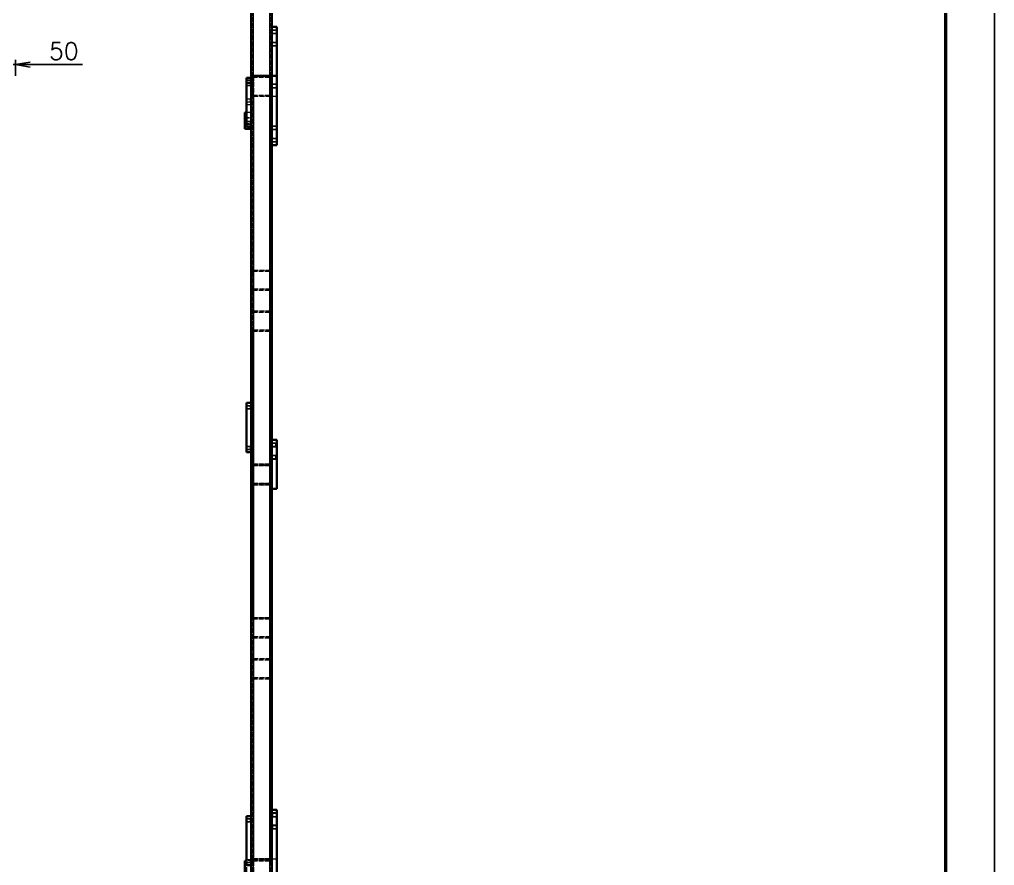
# Model space of a CAD drawing. Header units: millimetres. Extents: x -73083 to 81340, y -6859 to 6812.
# Drawn here: x -27057 to -24673, y -4940 to -2871 of the extents above; entities that cross this region are included whole.
import ezdxf

# ---------------------------------------------------------------- set-up
doc = ezdxf.new("R2010")
doc.units = ezdxf.units.MM
doc.linetypes.add('AM_ISO02W050', pattern=[7.5, 6, -1.5])
doc.linetypes.add('DASHED', pattern=[15, 12, -3])
doc.layers.add('A3', color=7, linetype='Continuous', plot=False)
doc.layers.add('AM_HID', color=1, linetype='AM_ISO02W050', lineweight=25)
doc.layers.add('AM_VIS', color=7, linetype='Continuous', lineweight=50)
doc.layers.add('word_dim', color=253, linetype='Continuous')
doc.styles.get("Standard").update_dxf_attribs({"font": 'romans.shx', "bigfont": 'bigfont.shx'})
doc.dimstyles.new('STANDARD1-12', dxfattribs={"dimscale": 12, "dimtxt": 3.5, "dimasz": 3, "dimexe": 1, "dimexo": 0, "dimgap": 1, "dimtad": 3, "dimdec": 1, "dimdsep": 46, "dimtxsty": 'Standard', "dimblk1": 'OPEN', "dimblk2": 'OPEN', "dimsah": 1, "dimcen": 0, "dimclrd": 256, "dimclre": 256, "dimclrt": 3, "dimadec": 0, "dimazin": 0, "dimtfac": 1, "dimtdec": 1, "dimtmove": 0, "dimatfit": 3, "dimldrblk": 'OPEN', "dimfxl": 0, "dimtolj": 1, "dimtzin": 0, "dimarcsym": 0})

# ---------------------------------------------------------------- blocks, each defined once
blk = doc.blocks.new('_Open')
at = {"color": 0, "lineweight": -2}
for p, q in [((-1, 0.167), (0, 0)), ((-1, -0.167), (0, 0)), ((0, 0), (-1, 0))]:
    blk.add_line(p, q, dxfattribs=at)
blk = doc.blocks.new('*D971')
at = {"layer": 'DEFPOINTS', "color": 0, "linetype": 'Continuous', "ltscale": 2}
for p in [(-27066.9, -2981.5), (-27066.9, -3008.7), (-27116.9, -3058.7)]:
    blk.add_point(p, dxfattribs=at)
at = {"layer": 'word_dim', "linetype": 'Continuous', "lineweight": -2, "ltscale": 2}
for p, q in [((-27116.9, -3058.7), (-27116.9, -2969.5)), ((-27066.9, -3008.7), (-27066.9, -2969.5)), ((-27152.9, -2981.5), (-27188.9, -2981.5)), ((-27116.9, -2981.5), (-27066.9, -2981.5)), ((-27030.9, -2981.5), (-26902.9, -2981.5))]:
    blk.add_line(p, q, dxfattribs=at)
at = {"layer": 'word_dim', "linetype": 'Continuous', "lineweight": -2, "ltscale": 2, "xscale": 36, "yscale": 36, "zscale": 36}
blk.add_blockref('_Open', (-27116.9, -2981.5), dxfattribs=at)
at = {"layer": 'word_dim', "linetype": 'Continuous', "lineweight": -2, "ltscale": 2, "xscale": 36, "yscale": 36, "zscale": 36, "rotation": 180}
blk.add_blockref('_Open', (-27066.9, -2981.5), dxfattribs=at)
at = {"layer": 'word_dim', "color": 3, "linetype": 'Continuous', "ltscale": 2, "insert": (-26948.9, -2948.5), "char_height": 42, "attachment_point": 5}
blk.add_mtext('\\A1;50', dxfattribs=at)

msp = doc.modelspace()

# ---------------------------------------------------------------- linework, layer by layer
at = {"layer": 'A3', "linetype": 'Continuous'}
msp.add_lwpolyline([(-31801.16402, -1810.23226), (-24673.16402, -1810.23226), (-24673.16402, -6850.23226), (-31801.16402, -6850.23226)], close=True, dxfattribs=at)
at = {"layer": 'AM_HID', "linetype": 'DASHED', "lineweight": 13}
for p, q in [((-26487.40334, -3011.73292), (-26487.40334, -2311.74903)), ((-26485.41798, -4928.75586), (-26485.41798, -2308.75599)), ((-26445.41798, -4928.75586), (-26445.41798, -2308.75599)), ((-26443.40334, -3011.73292), (-26443.40334, -2311.74903)), ((-26485.41798, -4928.75586), (-26485.41774, -2358.75574)), ((-26485.41603, -4928.75489), (-26485.41579, -2358.75489)), ((-26485.41603, -4928.75513), (-26485.41603, -2358.75501)), ((-26485.4092, -3633.74671), (-26485.4092, -2358.74586)), ((-26485.40871, -3633.74634), (-26485.40871, -2358.74549)), ((-26485.40553, -4928.75001), (-26485.40553, -2358.75013)), ((-26485.4048, -4928.75001), (-26485.4048, -2358.74988)), ((-26485.40382, -4928.74903), (-26485.40358, -2358.74915)), ((-26445.41798, -4928.75586), (-26445.41774, -2358.75574)), ((-26445.41603, -4928.75489), (-26445.41579, -2358.75489)), ((-26445.41603, -4928.75513), (-26445.41603, -2358.75501)), ((-26445.4092, -3633.74671), (-26445.4092, -2358.74586)), ((-26445.40871, -3633.74634), (-26445.40871, -2358.74549)), ((-26445.40553, -4928.75001), (-26445.40553, -2358.75013)), ((-26445.4048, -4928.75001), (-26445.4048, -2358.74988)), ((-26445.40382, -4928.74903), (-26445.40358, -2358.74915)), ((-26440.4131, -2888.73121), (-26440.4131, -3058.73121)), ((-26428.4131, -2888.73121), (-26428.4131, -3058.73121)), ((-26490.42189, -3013.75611), (-26490.42189, -3133.75611)), ((-26490.39992, -3013.73243), (-26490.40016, -3053.73249)), ((-26490.38234, -3013.73255), (-26490.38234, -3133.73249)), ((-26487.42238, -3011.75721), (-26443.42238, -3011.75721)), ((-26487.39992, -3011.73243), (-26487.40016, -3055.73249)), ((-26487.39992, -3011.73243), (-26443.39992, -3011.73243)), ((-26487.39967, -4970.73682), (-26487.39943, -3011.73243)), ((-26487.39943, -3011.73243), (-26443.39943, -3011.73243)), ((-26485.42238, -3008.75721), (-26485.42238, -4973.76172)), ((-26445.42238, -3008.75721), (-26485.42238, -3008.75721)), ((-26485.40334, -4928.74903), (-26485.40334, -3008.73292)), ((-26445.42238, -3008.75721), (-26445.42238, -4973.76172)), ((-26445.40334, -4928.74903), (-26445.40334, -3008.73292)), ((-26443.39992, -3011.73243), (-26443.40016, -3055.73249)), ((-26443.39967, -4970.73682), (-26443.39943, -3011.73243)), ((-26440.42189, -3008.73523), (-26440.42189, -3058.73523)), ((-26440.4026, -3058.72559), (-26440.4026, -3013.54468)), ((-26440.39992, -3013.73243), (-26440.40016, -3053.73249)), ((-26428.42189, -3008.73523), (-26428.42189, -3058.73523)), ((-26428.4026, -3058.72559), (-26428.4026, -3008.72559)), ((-26487.42214, -3055.7569), (-26443.42214, -3055.7569)), ((-26487.40016, -3055.73249), (-26443.40016, -3055.73249)), ((-26487.39992, -3055.73249), (-26443.39992, -3055.73249)), ((-26485.42214, -3058.7569), (-26485.42214, -4923.76148)), ((-26485.42214, -3058.7569), (-26445.42214, -3058.7569)), ((-26485.40016, -3058.73249), (-26445.40016, -3058.73249)), ((-26485.39992, -3058.73249), (-26445.39992, -3058.73249)), ((-26485.39992, -4923.73707), (-26485.39992, -3058.73249)), ((-26445.42214, -3058.7569), (-26445.42214, -4923.76148)), ((-26445.39992, -4923.73707), (-26445.39992, -3058.73249)), ((-26440.42238, -3058.73585), (-26440.42238, -3178.73585)), ((-26428.42238, -3058.73585), (-26428.42238, -3178.73585)), ((-26502.42189, -3098.73401), (-26502.42189, -3133.75611)), ((-26490.43678, -3098.75147), (-26490.43678, -3138.73346)), ((-26490.42262, -3098.73182), (-26490.42262, -3133.73304)), ((-26487.41603, -3486.75178), (-26443.41603, -3486.75178)), ((-26485.41603, -3483.75178), (-26445.41603, -3483.75178)), ((-26443.41603, -3530.75178), (-26487.41603, -3530.75178)), ((-26445.41603, -3533.75178), (-26485.41603, -3533.75178)), ((-26487.40627, -3586.74183), (-26443.40627, -3586.74183)), ((-26485.40627, -3583.74183), (-26445.40627, -3583.74183)), ((-26487.41603, -4333.74695), (-26487.41603, -3633.7472)), ((-26443.40627, -3630.74183), (-26487.40627, -3630.74183)), ((-26445.40871, -3633.74634), (-26485.40871, -3633.74634)), ((-26445.40627, -3633.74183), (-26485.40627, -3633.74183)), ((-26443.41603, -4333.74695), (-26443.41603, -3633.7472)), ((-26440.41603, -4333.74695), (-26440.41603, -3633.7472)), ((-26490.41701, -3808.75611), (-26490.41701, -3928.75611)), ((-26490.41603, -3928.71937), (-26490.41603, -3808.71937)), ((-26490.38283, -3808.71741), (-26490.38234, -3928.71741)), ((-26428.41945, -3898.73609), (-26428.41945, -4018.73609)), ((-26487.41652, -3961.74842), (-26443.41652, -3961.74842)), ((-26443.40016, -3961.7295), (-26487.40016, -3961.7295)), ((-26485.41652, -3958.74842), (-26445.41652, -3958.74842)), ((-26445.40016, -3958.7295), (-26485.40016, -3958.7295)), ((-26443.41652, -4005.74842), (-26487.41652, -4005.74842)), ((-26487.40016, -4005.7295), (-26443.40016, -4005.7295)), ((-26445.41652, -4008.74842), (-26485.41652, -4008.74842)), ((-26485.40016, -4008.7295), (-26445.40016, -4008.7295)), ((-26487.40602, -4336.74183), (-26443.40602, -4336.74183)), ((-26485.4092, -4923.74586), (-26485.4092, -4333.74671)), ((-26485.40895, -4923.74561), (-26485.40895, -4333.74634)), ((-26445.40895, -4333.74634), (-26485.40895, -4333.74634)), ((-26485.40602, -4333.74183), (-26445.40602, -4333.74183)), ((-26445.4092, -4923.74586), (-26445.4092, -4333.74671)), ((-26445.40895, -4923.74561), (-26445.40895, -4333.74634)), ((-26443.40602, -4380.74183), (-26487.40602, -4380.74183)), ((-26445.40602, -4383.74183), (-26485.40602, -4383.74183)), ((-26485.41676, -4433.75049), (-26445.41676, -4433.75049)), ((-26487.41676, -4436.75049), (-26443.41676, -4436.75049)), ((-26443.41676, -4480.75049), (-26487.41676, -4480.75049)), ((-26445.41676, -4483.75049), (-26485.41676, -4483.75049)), ((-26440.41945, -4923.73658), (-26440.41945, -4803.73658)), ((-26428.41945, -4923.73658), (-26428.41945, -4803.73658)), ((-26490.41139, -4818.76075), (-26490.41139, -4928.7378)), ((-26490.37673, -4818.71753), (-26490.37599, -4938.71753)), ((-26502.4258, -4928.7334), (-26502.4258, -4968.7334)), ((-26490.39894, -4968.72925), (-26490.39894, -4928.7295)), ((-26487.42238, -4970.76172), (-26487.42214, -4928.75635)), ((-26487.42214, -4926.76148), (-26443.42214, -4926.76148)), ((-26487.39992, -4926.73707), (-26443.39992, -4926.73707)), ((-26443.39894, -4926.7295), (-26487.39894, -4926.7295)), ((-26487.39894, -4970.72925), (-26487.39894, -4926.7295)), ((-26485.42214, -4923.76148), (-26445.42214, -4923.76148)), ((-26445.40895, -4923.74561), (-26485.40895, -4923.74561)), ((-26445.40334, -4928.74903), (-26485.40334, -4928.74903)), ((-26485.39992, -4923.73707), (-26445.39992, -4923.73707)), ((-26445.39894, -4923.72974), (-26485.39894, -4923.72974)), ((-26443.42238, -4970.76172), (-26443.42214, -4928.75562)), ((-26443.39894, -4970.72925), (-26443.39894, -4926.7295)), ((-26440.44631, -4923.72901), (-26440.44582, -4969.42017)), ((-26440.42238, -4968.76172), (-26440.42214, -4928.76148)), ((-26440.41872, -4973.73609), (-26440.41872, -4923.73609)), ((-26428.44631, -4923.72901), (-26428.44582, -4973.72901)), ((-26428.41872, -4973.73609), (-26428.41872, -4923.73609))]:
    msp.add_line(p, q, dxfattribs=at)
at = {"layer": 'AM_HID', "linetype": 'DASHED', "lineweight": 13, "ltscale": 0.000280762}
msp.add_line((-26440.4131, -2888.73121), (-26440.40187, -2888.73121), dxfattribs=at)
at = {"layer": 'AM_HID', "linetype": 'DASHED', "lineweight": 13, "ltscale": 0.3}
for p, q in [((-26440.4131, -2897.04322), (-26428.4131, -2897.04322)), ((-26440.4131, -2905.41919), (-26428.4131, -2905.41919)), ((-26428.40334, -2897.03748), (-26440.40334, -2897.03748)), ((-26428.40334, -2905.41346), (-26440.40334, -2905.41346)), ((-26440.4131, -2927.04322), (-26428.4131, -2927.04322)), ((-26428.40334, -2927.03748), (-26440.40334, -2927.03748)), ((-26440.4131, -2935.41919), (-26428.4131, -2935.41919)), ((-26428.40334, -2935.41346), (-26440.40334, -2935.41346)), ((-26502.42214, -3020.43299), (-26490.42214, -3020.43299)), ((-26502.42214, -3027.07996), (-26490.42214, -3027.07996)), ((-26502.42189, -3020.43274), (-26490.42189, -3020.43274)), ((-26502.42189, -3027.07972), (-26490.42189, -3027.07972)), ((-26502.41798, -3025.42847), (-26490.41798, -3025.42847)), ((-26502.4175, -3025.42786), (-26490.4175, -3025.42786)), ((-26502.40382, -3025.4087), (-26490.40382, -3025.4087)), ((-26502.40309, -3025.40845), (-26490.40309, -3025.40845)), ((-26502.38234, -3020.40906), (-26490.38234, -3020.40906)), ((-26502.38234, -3020.40906), (-26490.38234, -3020.40906)), ((-26502.38234, -3027.05604), (-26490.38234, -3027.05604)), ((-26502.38234, -3027.05616), (-26490.38234, -3027.05616)), ((-26502.41798, -3032.07557), (-26490.41798, -3032.07557)), ((-26502.4175, -3032.07483), (-26490.4175, -3032.07483)), ((-26502.40382, -3032.05567), (-26490.40382, -3032.05567)), ((-26502.40309, -3032.05543), (-26490.40309, -3032.05543)), ((-26440.42214, -3029.54761), (-26428.42214, -3029.54761)), ((-26440.42214, -3037.92359), (-26428.42214, -3037.92359)), ((-26440.42189, -3029.54737), (-26428.42189, -3029.54737)), ((-26440.42189, -3037.92335), (-26428.42189, -3037.92335)), ((-26440.41383, -3029.54322), (-26428.41383, -3029.54322)), ((-26440.41383, -3037.91932), (-26428.41383, -3037.91932)), ((-26440.41359, -3029.54322), (-26428.41359, -3029.54322)), ((-26440.41359, -3037.91919), (-26428.41359, -3037.91919)), ((-26428.40285, -3029.53748), (-26440.40285, -3029.53748)), ((-26428.40285, -3029.5376), (-26440.40285, -3029.5376)), ((-26428.40285, -3037.91346), (-26440.40285, -3037.91346)), ((-26428.40285, -3037.91358), (-26440.40285, -3037.91358)), ((-26428.39406, -3029.54065), (-26440.39406, -3029.54065)), ((-26428.39406, -3029.54065), (-26440.39406, -3029.54065)), ((-26428.39406, -3037.91663), (-26440.39406, -3037.91663)), ((-26428.39406, -3037.91663), (-26440.39406, -3037.91663)), ((-26502.41798, -3065.42853), (-26490.41798, -3065.42853)), ((-26502.41798, -3072.07551), (-26490.41798, -3072.07551)), ((-26502.4175, -3065.4278), (-26490.4175, -3065.4278)), ((-26502.4175, -3072.07483), (-26490.4175, -3072.07483)), ((-26502.40382, -3065.4087), (-26490.40382, -3065.4087)), ((-26502.40382, -3072.05573), (-26490.40382, -3072.05573)), ((-26502.40309, -3065.40845), (-26490.40309, -3065.40845)), ((-26502.40309, -3072.05543), (-26490.40309, -3072.05543)), ((-26440.39357, -3058.72864), (-26428.39357, -3058.72864)), ((-26502.42214, -3120.43299), (-26490.42214, -3120.43299)), ((-26502.42189, -3120.43268), (-26490.42189, -3120.43268)), ((-26502.38234, -3120.409), (-26490.38234, -3120.409)), ((-26502.38234, -3120.40912), (-26490.38234, -3120.40912)), ((-26502.42214, -3127.07996), (-26490.42214, -3127.07996)), ((-26502.42189, -3127.07972), (-26490.42189, -3127.07972)), ((-26502.42189, -3133.75611), (-26490.42189, -3133.75611)), ((-26502.38234, -3127.05604), (-26490.38234, -3127.05604)), ((-26502.38234, -3127.05616), (-26490.38234, -3127.05616)), ((-26440.42238, -3132.04804), (-26428.42238, -3132.04804)), ((-26440.42238, -3140.42402), (-26428.42238, -3140.42402)), ((-26428.39357, -3132.04059), (-26440.39357, -3132.04059)), ((-26428.39357, -3140.41663), (-26440.39357, -3140.41663)), ((-26440.42238, -3162.04804), (-26428.42238, -3162.04804)), ((-26440.42238, -3170.42402), (-26428.42238, -3170.42402)), ((-26428.39357, -3162.04059), (-26440.39357, -3162.04059)), ((-26428.39357, -3170.41663), (-26440.39357, -3170.41663)), ((-26502.41725, -3815.43299), (-26490.41725, -3815.43299)), ((-26502.41725, -3822.07996), (-26490.41725, -3822.07996)), ((-26502.41701, -3815.43274), (-26490.41701, -3815.43274)), ((-26502.41701, -3822.07972), (-26490.41701, -3822.07972)), ((-26502.38332, -3815.39417), (-26490.38332, -3815.39405)), ((-26502.38332, -3822.04114), (-26490.38332, -3822.04114)), ((-26502.38283, -3815.39405), (-26490.38283, -3815.39405)), ((-26502.38283, -3822.04102), (-26490.38283, -3822.04102)), ((-26440.41945, -3907.04822), (-26428.41945, -3907.04822)), ((-26428.39015, -3907.05201), (-26440.39015, -3907.05189)), ((-26502.41725, -3915.43299), (-26490.41725, -3915.43299)), ((-26502.41725, -3922.07996), (-26490.41725, -3922.07996)), ((-26502.41701, -3915.43274), (-26490.41701, -3915.43274)), ((-26502.41701, -3922.07972), (-26490.41701, -3922.07972)), ((-26502.38258, -3915.39417), (-26490.38258, -3915.39405)), ((-26502.38258, -3922.04114), (-26490.38258, -3922.04114)), ((-26502.38234, -3915.39405), (-26490.38234, -3915.39405)), ((-26502.38234, -3922.04102), (-26490.38234, -3922.04102)), ((-26440.41945, -3915.4242), (-26428.41945, -3915.4242)), ((-26428.39015, -3915.42798), (-26440.39015, -3915.42798)), ((-26440.41945, -3937.04822), (-26428.41945, -3937.04822)), ((-26440.41945, -3945.4242), (-26428.41945, -3945.4242)), ((-26428.39015, -3937.05201), (-26440.39015, -3937.05189)), ((-26428.39015, -3945.42798), (-26440.39015, -3945.42798)), ((-26428.41945, -4812.04883), (-26440.41945, -4812.04883)), ((-26440.39064, -4812.0525), (-26428.39064, -4812.0525)), ((-26502.41164, -4825.43751), (-26490.41164, -4825.43751)), ((-26502.41164, -4832.08448), (-26490.41164, -4832.08448)), ((-26502.41139, -4825.43726), (-26490.41139, -4825.43726)), ((-26502.41139, -4832.08423), (-26490.41139, -4832.08423)), ((-26502.37697, -4825.39429), (-26490.37697, -4825.39405)), ((-26502.37697, -4832.04127), (-26490.37697, -4832.04102)), ((-26502.37673, -4825.39405), (-26490.37673, -4825.39405)), ((-26502.37673, -4832.04102), (-26490.37673, -4832.04102)), ((-26428.41945, -4820.42481), (-26440.41945, -4820.42481)), ((-26440.39064, -4820.42847), (-26428.39064, -4820.42847)), ((-26428.41945, -4842.04883), (-26440.41945, -4842.04883)), ((-26428.41945, -4850.42481), (-26440.41945, -4850.42481)), ((-26440.39064, -4842.0525), (-26428.39064, -4842.0525)), ((-26440.39064, -4850.42847), (-26428.39064, -4850.42847)), ((-26502.41164, -4925.43751), (-26490.41164, -4925.43751)), ((-26502.41164, -4932.08448), (-26490.41164, -4932.08448)), ((-26502.41139, -4925.43726), (-26490.41139, -4925.43726)), ((-26502.41139, -4932.08423), (-26490.41139, -4932.08423)), ((-26502.37648, -4925.39429), (-26490.37648, -4925.39405)), ((-26502.37624, -4932.04127), (-26490.37624, -4932.04102)), ((-26502.37599, -4925.39405), (-26490.37599, -4925.39405)), ((-26502.37599, -4932.04102), (-26490.37599, -4932.04102)), ((-26440.44631, -4923.72901), (-26428.44631, -4923.72901)), ((-26440.39089, -4923.74048), (-26428.39089, -4923.74048)), ((-26502.41139, -4938.76075), (-26490.41139, -4938.76075))]:
    msp.add_line(p, q, dxfattribs=at)
at = {"layer": 'AM_HID', "linetype": 'DASHED', "lineweight": 13, "ltscale": 0.25}
for p, q in [((-26502.42214, -3019.75648), (-26492.42214, -3019.75648)), ((-26502.42214, -3027.75648), (-26492.42214, -3027.75648)), ((-26502.42189, -3019.75623), (-26492.42189, -3019.75623)), ((-26502.42189, -3027.75623), (-26492.42189, -3027.75623)), ((-26502.41798, -3024.75208), (-26492.41798, -3024.75208)), ((-26502.4175, -3024.75135), (-26492.4175, -3024.75135)), ((-26502.40382, -3024.73218), (-26492.40382, -3024.73218)), ((-26502.40309, -3024.73194), (-26492.40309, -3024.73194)), ((-26502.38234, -3019.73255), (-26492.38234, -3019.73255)), ((-26502.38234, -3019.73267), (-26492.38234, -3019.73267)), ((-26502.38234, -3027.73255), (-26492.38234, -3027.73255)), ((-26502.38234, -3027.73267), (-26492.38234, -3027.73267)), ((-26502.41798, -3032.75208), (-26492.41798, -3032.75208)), ((-26502.4175, -3032.75135), (-26492.4175, -3032.75135)), ((-26502.40382, -3032.73218), (-26492.40382, -3032.73218)), ((-26502.40309, -3032.73194), (-26492.40309, -3032.73194)), ((-26502.41798, -3064.75202), (-26492.41798, -3064.75202)), ((-26502.41798, -3072.75202), (-26492.41798, -3072.75202)), ((-26502.4175, -3064.75129), (-26492.4175, -3064.75129)), ((-26502.4175, -3072.75129), (-26492.4175, -3072.75129)), ((-26502.40382, -3064.73218), (-26492.40382, -3064.73218)), ((-26502.40382, -3072.73218), (-26492.40382, -3072.73218)), ((-26502.40309, -3064.73194), (-26492.40309, -3064.73194)), ((-26502.40309, -3072.73194), (-26492.40309, -3072.73194)), ((-26502.42214, -3119.75648), (-26492.42214, -3119.75648)), ((-26502.42189, -3119.75623), (-26492.42189, -3119.75623)), ((-26502.38234, -3119.73255), (-26492.38234, -3119.73255)), ((-26502.38234, -3119.73261), (-26492.38234, -3119.73261)), ((-26502.42214, -3127.75648), (-26492.42214, -3127.75648)), ((-26502.42189, -3127.75623), (-26492.42189, -3127.75623)), ((-26502.38234, -3127.73255), (-26492.38234, -3127.73255)), ((-26502.38234, -3127.73261), (-26492.38234, -3127.73261)), ((-26502.41725, -3814.75648), (-26492.41725, -3814.75648)), ((-26502.41725, -3822.75648), (-26492.41725, -3822.75648)), ((-26502.41701, -3814.75623), (-26492.41701, -3814.75623)), ((-26502.41701, -3822.75623), (-26492.41701, -3822.75623)), ((-26502.38332, -3814.71766), (-26492.38332, -3814.71766)), ((-26502.38332, -3822.71766), (-26492.38332, -3822.71766)), ((-26502.38283, -3814.71753), (-26492.38283, -3814.71753)), ((-26502.38283, -3822.71753), (-26492.38283, -3822.71753)), ((-26440.41945, -3906.23621), (-26430.41945, -3906.23621)), ((-26502.41725, -3914.75648), (-26492.41725, -3914.75648)), ((-26502.41725, -3922.75648), (-26492.41725, -3922.75648)), ((-26502.41701, -3914.75623), (-26492.41701, -3914.75623)), ((-26502.41701, -3922.75623), (-26492.41701, -3922.75623)), ((-26502.38258, -3914.71766), (-26492.38258, -3914.71766)), ((-26502.38258, -3922.71766), (-26492.38258, -3922.71766)), ((-26502.38234, -3914.71753), (-26492.38234, -3914.71753)), ((-26502.38234, -3922.71753), (-26492.38234, -3922.71753)), ((-26440.41945, -3916.23621), (-26430.41945, -3916.23621)), ((-26440.41945, -3936.23621), (-26430.41945, -3936.23621)), ((-26440.41945, -3946.23621), (-26430.41945, -3946.23621)), ((-26428.41945, -4811.23682), (-26438.41945, -4811.23682)), ((-26502.41164, -4824.76099), (-26492.41164, -4824.76099)), ((-26502.41164, -4832.76099), (-26492.41164, -4832.76099)), ((-26502.41139, -4824.76075), (-26492.41139, -4824.76075)), ((-26502.41139, -4832.76075), (-26492.41139, -4832.76075)), ((-26502.37697, -4824.71778), (-26492.37697, -4824.71753)), ((-26502.37697, -4832.71778), (-26492.37697, -4832.71753)), ((-26502.37673, -4824.71753), (-26492.37673, -4824.71753)), ((-26502.37673, -4832.71753), (-26492.37673, -4832.71753)), ((-26428.41945, -4821.23682), (-26438.41945, -4821.23682)), ((-26428.41945, -4841.23682), (-26438.41945, -4841.23682)), ((-26428.41945, -4851.23682), (-26438.41945, -4851.23682)), ((-26502.41164, -4924.76099), (-26492.41164, -4924.76099)), ((-26502.41164, -4932.76099), (-26492.41164, -4932.76099)), ((-26502.41139, -4924.76075), (-26492.41139, -4924.76075)), ((-26502.41139, -4932.76075), (-26492.41139, -4932.76075)), ((-26502.37648, -4924.71778), (-26492.37648, -4924.71753)), ((-26502.37624, -4932.71778), (-26492.37624, -4932.71753)), ((-26502.37599, -4924.71753), (-26492.37599, -4924.71753)), ((-26502.37599, -4932.71753), (-26492.37599, -4932.71753))]:
    msp.add_line(p, q, dxfattribs=at)
at = {"layer": 'AM_HID', "linetype": 'DASHED', "lineweight": 13, "ltscale": 0.299597}
msp.add_line((-26502.40138, -3018.75123), (-26490.4175, -3018.75123), dxfattribs=at)
at = {"layer": 'AM_HID', "linetype": 'DASHED', "lineweight": 13, "ltscale": 0.299469}
for p, q in [((-26502.38185, -3018.73194), (-26490.40309, -3018.73194)), ((-26502.38185, -3078.73188), (-26490.40309, -3078.73188))]:
    msp.add_line(p, q, dxfattribs=at)
at = {"layer": 'AM_HID', "linetype": 'DASHED', "lineweight": 13, "ltscale": 0.298938}
msp.add_line((-26502.37941, -3013.75611), (-26490.42189, -3013.75611), dxfattribs=at)
at = {"layer": 'AM_HID', "linetype": 'DASHED', "lineweight": 13, "ltscale": 0.033823}
for p, q in [((-26491.2505, -3020.43299), (-26492.42214, -3019.75648)), ((-26491.2505, -3027.07996), (-26492.42214, -3027.75648)), ((-26491.25026, -3020.43274), (-26492.42189, -3019.75623)), ((-26491.25026, -3027.07972), (-26492.42189, -3027.75623)), ((-26491.23146, -3025.40845), (-26492.40309, -3024.73194)), ((-26491.23146, -3032.05543), (-26492.40309, -3032.73194)), ((-26491.23146, -3065.40845), (-26492.40309, -3064.73194)), ((-26491.23146, -3072.05543), (-26492.40309, -3072.73194)), ((-26491.2505, -3120.43299), (-26492.42214, -3119.75648)), ((-26491.2505, -3127.07996), (-26492.42214, -3127.75648)), ((-26491.25026, -3127.07972), (-26492.42189, -3127.75623)), ((-26491.24562, -3815.43299), (-26492.41725, -3814.75648)), ((-26491.24562, -3822.07996), (-26492.41725, -3822.75648)), ((-26491.2112, -3822.04102), (-26492.38283, -3822.71753)), ((-26491.24562, -3915.43299), (-26492.41725, -3914.75648)), ((-26491.24562, -3922.07996), (-26492.41725, -3922.75648)), ((-26491.21095, -3922.04114), (-26492.38258, -3922.71766)), ((-26491.23976, -4825.43726), (-26492.41139, -4824.76075)), ((-26491.23976, -4832.08423), (-26492.41139, -4832.76075)), ((-26491.20509, -4825.39405), (-26492.37673, -4824.71753)), ((-26491.20509, -4832.04102), (-26492.37673, -4832.71753)), ((-26491.23976, -4925.43726), (-26492.41139, -4924.76075)), ((-26491.23976, -4932.08423), (-26492.41139, -4932.76075)), ((-26491.20461, -4932.04102), (-26492.37624, -4932.71753)), ((-26491.20436, -4925.39405), (-26492.37599, -4924.71753)), ((-26491.20436, -4932.04102), (-26492.37599, -4932.71753))]:
    msp.add_line(p, q, dxfattribs=at)
at = {"layer": 'AM_HID', "linetype": 'DASHED', "lineweight": 13, "ltscale": 0.12489}
msp.add_line((-26492.42189, -3024.75184), (-26492.42189, -3019.75623), dxfattribs=at)
at = {"layer": 'AM_HID', "linetype": 'DASHED', "lineweight": 13, "ltscale": 0.117657}
msp.add_line((-26492.42189, -3024.95215), (-26492.42189, -3020.24586), dxfattribs=at)
at = {"layer": 'AM_HID', "linetype": 'DASHED', "lineweight": 13, "ltscale": 0.033827}
for p, q in [((-26491.24611, -3025.42847), (-26492.41798, -3024.75208)), ((-26491.24562, -3072.07483), (-26492.4175, -3072.75129)), ((-26491.23195, -3072.05573), (-26492.40382, -3072.73218)), ((-26491.21047, -3120.409), (-26492.38234, -3119.73255)), ((-26491.21144, -3815.39405), (-26492.38332, -3814.71766))]:
    msp.add_line(p, q, dxfattribs=at)
at = {"layer": 'AM_HID', "linetype": 'DASHED', "lineweight": 13, "ltscale": 0.14794}
msp.add_line((-26492.4175, -3030.66895), (-26492.4175, -3024.75135), dxfattribs=at)
at = {"layer": 'AM_HID', "linetype": 'DASHED', "lineweight": 13, "ltscale": 0.033828}
for p, q in [((-26491.24562, -3025.42786), (-26492.4175, -3024.75135)), ((-26491.23195, -3025.4087), (-26492.40382, -3024.73218)), ((-26491.21047, -3020.40906), (-26492.38234, -3019.73255)), ((-26491.21047, -3027.05604), (-26492.38234, -3027.73255)), ((-26491.24611, -3032.07557), (-26492.41798, -3032.75208)), ((-26491.24562, -3032.07483), (-26492.4175, -3032.75135)), ((-26491.23195, -3032.05567), (-26492.40382, -3032.73218)), ((-26491.24611, -3065.42853), (-26492.41798, -3064.75202)), ((-26491.24611, -3072.07551), (-26492.41798, -3072.75202)), ((-26491.24562, -3065.4278), (-26492.4175, -3064.75129)), ((-26491.23195, -3065.4087), (-26492.40382, -3064.73218)), ((-26491.21047, -3127.05604), (-26492.38234, -3127.73255)), ((-26491.24513, -3815.43274), (-26492.41701, -3814.75623)), ((-26491.24513, -3822.07972), (-26492.41701, -3822.75623)), ((-26491.21144, -3822.04114), (-26492.38332, -3822.71766)), ((-26491.24513, -3915.43274), (-26492.41701, -3914.75623)), ((-26491.24513, -3922.07972), (-26492.41701, -3922.75623)), ((-26491.21047, -3915.39405), (-26492.38234, -3914.71753)), ((-26491.21047, -3922.04102), (-26492.38234, -3922.71753)), ((-26491.23976, -4825.43751), (-26492.41164, -4824.76099)), ((-26491.23976, -4832.08448), (-26492.41164, -4832.76099)), ((-26491.20509, -4825.39405), (-26492.37697, -4824.71753)), ((-26491.20509, -4832.04102), (-26492.37697, -4832.71753)), ((-26491.23976, -4925.43751), (-26492.41164, -4924.76099)), ((-26491.23976, -4932.08448), (-26492.41164, -4932.76099)), ((-26491.20461, -4925.39405), (-26492.37648, -4924.71753))]:
    msp.add_line(p, q, dxfattribs=at)
at = {"layer": 'AM_HID', "linetype": 'DASHED', "lineweight": 13, "ltscale": 0.147943}
for p, q in [((-26492.4175, -3032.75135), (-26492.4175, -3026.83362)), ((-26492.40309, -3030.64966), (-26492.40309, -3024.73194)), ((-26492.40309, -3032.73194), (-26492.40309, -3026.81421)), ((-26492.4175, -3070.66901), (-26492.4175, -3064.75129)), ((-26492.40309, -3072.73194), (-26492.40309, -3066.81421))]:
    msp.add_line(p, q, dxfattribs=at)
at = {"layer": 'AM_HID', "linetype": 'DASHED', "lineweight": 13, "ltscale": 0.187756}
for p, q in [((-26492.38234, -3027.2428), (-26492.38234, -3019.73255)), ((-26492.38283, -3822.22779), (-26492.38283, -3814.71753)), ((-26492.38234, -3922.22779), (-26492.38234, -3914.71753)), ((-26492.41139, -4832.271), (-26492.41139, -4824.76075)), ((-26492.41139, -4832.76075), (-26492.41139, -4825.25049)), ((-26492.37673, -4832.22779), (-26492.37673, -4824.71753)), ((-26492.37673, -4832.71753), (-26492.37673, -4825.20728)), ((-26492.41139, -4932.271), (-26492.41139, -4924.76075)), ((-26492.41139, -4932.76075), (-26492.41139, -4925.25049)), ((-26492.37599, -4932.22779), (-26492.37599, -4924.71753)), ((-26492.37599, -4932.71753), (-26492.37599, -4925.20728))]:
    msp.add_line(p, q, dxfattribs=at)
at = {"layer": 'AM_HID', "linetype": 'DASHED', "lineweight": 13, "ltscale": 0.033816}
msp.add_line((-26491.21095, -3020.40906), (-26492.38234, -3019.73267), dxfattribs=at)
at = {"layer": 'AM_HID', "linetype": 'DASHED', "lineweight": 13, "ltscale": 0.187759}
for p, q in [((-26492.38234, -3027.73255), (-26492.38234, -3020.22217)), ((-26492.42189, -3127.75623), (-26492.42189, -3120.24586)), ((-26492.38234, -3127.73255), (-26492.38234, -3120.22217)), ((-26492.41701, -3822.26661), (-26492.41701, -3814.75623)), ((-26492.41701, -3822.75623), (-26492.41701, -3815.24586)), ((-26492.38283, -3822.71753), (-26492.38283, -3815.20716)), ((-26492.41701, -3922.26661), (-26492.41701, -3914.75623)), ((-26492.41701, -3922.75623), (-26492.41701, -3915.24586)), ((-26492.38234, -3922.71753), (-26492.38234, -3915.20716))]:
    msp.add_line(p, q, dxfattribs=at)
at = {"layer": 'AM_HID', "linetype": 'DASHED', "lineweight": 13, "ltscale": 0.033818}
for p, q in [((-26491.21095, -3027.05616), (-26492.38234, -3027.73267)), ((-26491.21095, -3120.40912), (-26492.38234, -3119.73261)), ((-26491.21144, -3815.39405), (-26492.38283, -3814.71753))]:
    msp.add_line(p, q, dxfattribs=at)
at = {"layer": 'AM_HID', "linetype": 'DASHED', "lineweight": 13, "ltscale": 0.000616455}
msp.add_line((-26490.42238, -3013.73255), (-26490.42238, -3013.75721), dxfattribs=at)
at = {"layer": 'AM_HID', "linetype": 'DASHED', "lineweight": 13, "ltscale": 0.000427246}
for p, q in [((-26490.39943, -3013.73255), (-26490.38234, -3013.73255)), ((-26490.39943, -3133.73249), (-26490.38234, -3133.73249)), ((-26490.39943, -3928.71741), (-26490.38234, -3928.71741))]:
    msp.add_line(p, q, dxfattribs=at)
at = {"layer": 'AM_HID', "linetype": 'DASHED', "lineweight": 13, "ltscale": 0.000531006}
msp.add_line((-26440.41335, -3008.73121), (-26440.39211, -3008.73121), dxfattribs=at)
at = {"layer": 'AM_HID', "linetype": 'DASHED', "lineweight": 13, "ltscale": 0.0052}
msp.add_line((-26440.40334, -3013.73292), (-26440.40334, -3013.52491), dxfattribs=at)
at = {"layer": 'AM_HID', "linetype": 'DASHED', "lineweight": 13, "ltscale": 0.147942}
for p, q in [((-26492.4175, -3072.75129), (-26492.4175, -3066.83362)), ((-26492.40309, -3070.6496), (-26492.40309, -3064.73194))]:
    msp.add_line(p, q, dxfattribs=at)
at = {"layer": 'AM_HID', "linetype": 'DASHED', "lineweight": 13, "ltscale": 0.000524902}
msp.add_line((-26440.4131, -3058.73121), (-26440.39211, -3058.73121), dxfattribs=at)
at = {"layer": 'AM_HID', "linetype": 'DASHED', "lineweight": 13, "ltscale": 0.399603}
msp.add_line((-26490.43678, -3098.75147), (-26506.42091, -3098.75147), dxfattribs=at)
at = {"layer": 'AM_HID', "linetype": 'DASHED', "lineweight": 13, "ltscale": 0.298975}
msp.add_line((-26490.42262, -3098.73182), (-26502.38161, -3098.73182), dxfattribs=at)
at = {"layer": 'AM_HID', "linetype": 'DASHED', "lineweight": 13, "ltscale": 0.29906}
for p, q in [((-26502.3799, -3078.75123), (-26490.4175, -3078.75123)), ((-26502.3738, -4818.76075), (-26490.41139, -4818.76075))]:
    msp.add_line(p, q, dxfattribs=at)
at = {"layer": 'AM_HID', "linetype": 'DASHED', "lineweight": 13, "ltscale": 0.4}
for p, q in [((-26506.43703, -3110.75159), (-26490.43703, -3110.75159)), ((-26506.43703, -3111.83411), (-26490.43703, -3111.83411)), ((-26506.42287, -3110.732), (-26490.42287, -3110.732)), ((-26506.42287, -3111.81446), (-26490.42287, -3111.81446)), ((-26506.43703, -3125.66907), (-26490.43703, -3125.66907)), ((-26506.43703, -3126.75159), (-26490.43703, -3126.75159)), ((-26506.42287, -3125.64948), (-26490.42287, -3125.64948)), ((-26506.42287, -3126.732), (-26490.42287, -3126.732))]:
    msp.add_line(p, q, dxfattribs=at)
at = {"layer": 'AM_HID', "linetype": 'DASHED', "lineweight": 13, "ltscale": 0.187758}
for p, q in [((-26492.42189, -3127.26655), (-26492.42189, -3119.75623)), ((-26492.38234, -3127.24286), (-26492.38234, -3119.73255))]:
    msp.add_line(p, q, dxfattribs=at)
at = {"layer": 'AM_HID', "linetype": 'DASHED', "lineweight": 13, "ltscale": 0.033822}
msp.add_line((-26491.25026, -3120.43268), (-26492.42189, -3119.75623), dxfattribs=at)
at = {"layer": 'AM_HID', "linetype": 'DASHED', "lineweight": 13, "ltscale": 0.033817}
msp.add_line((-26491.21095, -3127.05616), (-26492.38234, -3127.73261), dxfattribs=at)
at = {"layer": 'AM_HID', "linetype": 'DASHED', "lineweight": 13, "ltscale": 0.000793457}
for p, q in [((-26440.42238, -3178.73585), (-26440.39064, -3178.73585)), ((-26440.41945, -4803.73658), (-26440.38771, -4803.73658))]:
    msp.add_line(p, q, dxfattribs=at)
at = {"layer": 'AM_HID', "linetype": 'DASHED', "lineweight": 13, "ltscale": 0.124908}
msp.add_line((-26490.40505, -3633.74647), (-26485.40871, -3633.74634), dxfattribs=at)
at = {"layer": 'AM_HID', "linetype": 'DASHED', "lineweight": 13, "ltscale": 0.124994}
msp.add_line((-26445.40871, -3633.74634), (-26440.40895, -3633.74647), dxfattribs=at)
at = {"layer": 'AM_HID', "linetype": 'DASHED', "lineweight": 13, "ltscale": 0.299078}
msp.add_line((-26502.38014, -3808.75611), (-26490.41701, -3808.75611), dxfattribs=at)
at = {"layer": 'AM_HID', "linetype": 'DASHED', "lineweight": 13, "ltscale": 0.000415039}
for p, q in [((-26490.39943, -3808.71741), (-26490.38283, -3808.71741)), ((-26440.40285, -3898.73609), (-26440.41945, -3898.73609)), ((-26440.40285, -4018.73609), (-26440.41945, -4018.73609))]:
    msp.add_line(p, q, dxfattribs=at)
at = {"layer": 'AM_HID', "linetype": 'DASHED', "lineweight": 13, "ltscale": 0.234698}
for p, q in [((-26430.41945, -3915.62415), (-26430.41945, -3906.23621)), ((-26430.41945, -3916.23621), (-26430.41945, -3906.84827)), ((-26430.41945, -3945.62415), (-26430.41945, -3936.23621)), ((-26430.41945, -3946.23621), (-26430.41945, -3936.84827))]:
    msp.add_line(p, q, dxfattribs=at)
at = {"layer": 'AM_HID', "linetype": 'DASHED', "lineweight": 13, "ltscale": 0.040596}
for p, q in [((-26429.0132, -3907.04822), (-26430.41945, -3906.23621)), ((-26429.0132, -3915.4242), (-26430.41945, -3916.23621)), ((-26429.0132, -3937.04822), (-26430.41945, -3936.23621)), ((-26429.0132, -3945.4242), (-26430.41945, -3946.23621))]:
    msp.add_line(p, q, dxfattribs=at)
at = {"layer": 'AM_HID', "linetype": 'DASHED', "lineweight": 13, "ltscale": 0.033821}
msp.add_line((-26491.21095, -3915.39405), (-26492.38258, -3914.71766), dxfattribs=at)
at = {"layer": 'AM_HID', "linetype": 'DASHED', "lineweight": 13, "ltscale": 0.124902}
msp.add_line((-26490.40505, -4333.74647), (-26485.40895, -4333.74634), dxfattribs=at)
at = {"layer": 'AM_HID', "linetype": 'DASHED', "lineweight": 13, "ltscale": 0.125}
for p, q in [((-26445.40895, -4333.74634), (-26440.40895, -4333.74647)), ((-26485.40895, -4923.74561), (-26490.40895, -4923.74561)), ((-26490.40334, -4928.74903), (-26485.40334, -4928.74903)), ((-26445.40895, -4923.74561), (-26440.40895, -4923.74561)), ((-26445.40334, -4928.74903), (-26440.40334, -4928.74903))]:
    msp.add_line(p, q, dxfattribs=at)
at = {"layer": 'AM_HID', "linetype": 'DASHED', "lineweight": 13, "ltscale": 0.040602}
for p, q in [((-26439.82594, -4812.04883), (-26438.41945, -4811.23682)), ((-26439.82594, -4820.42481), (-26438.41945, -4821.23682)), ((-26439.82594, -4842.04883), (-26438.41945, -4841.23682)), ((-26439.82594, -4850.42481), (-26438.41945, -4851.23682))]:
    msp.add_line(p, q, dxfattribs=at)
at = {"layer": 'AM_HID', "linetype": 'DASHED', "lineweight": 13, "ltscale": 0.18493}
for p, q in [((-26438.41945, -4811.23682), (-26438.41945, -4818.63404)), ((-26438.41945, -4813.83961), (-26438.41945, -4821.23682)), ((-26438.41945, -4841.23682), (-26438.41945, -4848.63404)), ((-26438.41945, -4843.83961), (-26438.41945, -4851.23682))]:
    msp.add_line(p, q, dxfattribs=at)
at = {"layer": 'AM_HID', "linetype": 'DASHED', "lineweight": 13, "ltscale": 0.00057373}
msp.add_line((-26490.39967, -4818.71753), (-26490.37673, -4818.71753), dxfattribs=at)
at = {"layer": 'AM_HID', "linetype": 'DASHED', "lineweight": 13, "ltscale": 0.250635}
msp.add_line((-26502.41139, -4928.73536), (-26502.41139, -4938.76075), dxfattribs=at)
at = {"layer": 'AM_HID', "linetype": 'DASHED', "lineweight": 13, "ltscale": 0.298834}
msp.add_line((-26490.42262, -4928.7356), (-26502.37599, -4928.7356), dxfattribs=at)
at = {"layer": 'AM_HID', "linetype": 'DASHED', "lineweight": 13, "ltscale": 0.249561}
msp.add_line((-26490.42262, -4928.7356), (-26490.42262, -4938.71802), dxfattribs=at)
at = {"layer": 'AM_HID', "linetype": 'DASHED', "lineweight": 13, "ltscale": 0.124707}
msp.add_line((-26490.41603, -4928.73462), (-26490.41603, -4923.74634), dxfattribs=at)
at = {"layer": 'AM_HID', "linetype": 'DASHED', "lineweight": 13, "ltscale": 0.000323486}
msp.add_line((-26490.41603, -4928.75489), (-26490.40309, -4928.75489), dxfattribs=at)
at = {"layer": 'AM_HID', "linetype": 'DASHED', "lineweight": 13, "ltscale": 0.125214}
for p, q in [((-26487.41603, -4928.75489), (-26487.41603, -4923.74634)), ((-26443.41603, -4928.75489), (-26443.41603, -4923.74634)), ((-26440.41603, -4928.75489), (-26440.41603, -4923.74634))]:
    msp.add_line(p, q, dxfattribs=at)
at = {"layer": 'AM_HID', "linetype": 'DASHED', "lineweight": 13, "ltscale": 0.000592041}
msp.add_line((-26490.39967, -4938.71753), (-26490.37599, -4938.71753), dxfattribs=at)
at = {"layer": 'AM_HID', "linetype": 'DASHED', "lineweight": 13}
for centre, radius, start, end in [((-26485.42238, -3013.75721), 4.99995, 89.99971564, 177.42852075), ((-26445.42238, -3013.75721), 5.00002, 0.00065252, 90.00012545), ((-26485.42214, -3053.75684), 5.00002, 180.00065069, 270.00012727), ((-26485.40236, -3053.73353), 5, 179.98824342, 270.0241832), ((-26485.39992, -3053.73255), 4.99997, 179.99951324, 269.99996334), ((-26445.42189, -3053.75696), 4.99995, 269.9997038, 0.00018264), ((-26445.40236, -3053.73353), 5, 270.0241832, 0.011744), ((-26445.39992, -3053.73249), 5.00005, 270.00019557, 359.99965086), ((-26485.41603, -3488.75178), 5, 90.0000025, 180.00000501), ((-26445.41603, -3488.75178), 5, 359.99999929, 90.0000025), ((-26485.41603, -3528.75178), 5, 180.00000501, 269.9999975), ((-26445.41603, -3528.75178), 5, 269.9999975, 359.99999929), ((-26485.40627, -3588.74183), 5, 89.9999342, 178.64254589), ((-26445.40627, -3588.74183), 5, 359.99993357, 89.9999342), ((-26485.40627, -3628.74183), 5, 181.37917411, 269.99993602), ((-26445.40627, -3628.74183), 5, 269.99993602, 359.99993357), ((-26485.40016, -3963.7295), 5, 90.0000025, 179.11504472), ((-26445.40016, -3963.7295), 5, 359.99999968, 90.0000025), ((-26485.40016, -4003.7295), 5, 180.88428592, 269.9999975), ((-26445.40016, -4003.7295), 5, 269.9999975, 359.99999968), ((-26485.40602, -4338.74183), 5, 89.9999342, 178.83954221), ((-26445.40602, -4338.74183), 5, 359.99993357, 89.9999342), ((-26485.40602, -4378.74183), 5, 181.18578413, 269.99993602), ((-26445.40602, -4378.74183), 5, 269.99993602, 359.99993357), ((-26485.41676, -4438.75049), 5, 90.0000025, 180.00000501), ((-26445.41676, -4438.75049), 5, 359.99999929, 90.0000025), ((-26485.41676, -4478.75049), 5, 180.00000501, 269.9999975), ((-26445.41676, -4478.75049), 5, 269.9999975, 359.99999929), ((-26485.42189, -4928.76148), 5.00005, 90.00031669, 179.99978644), ((-26485.41066, -4928.74561), 5, 89.86926585, 179.81721549), ((-26485.39992, -4928.73707), 4.99996, 89.99985224, 180.00029552), ((-26445.42214, -4928.76124), 4.99998, 359.99939688, 89.99981809), ((-26445.39992, -4928.73707), 5.00003, 0.00051303, 90.00000933), ((-26445.41066, -4928.74561), 5, 1.04501521, 89.86926585)]:
    msp.add_arc(centre, radius, start, end, dxfattribs=at)
at = {"layer": 'AM_VIS', "linetype": 'Continuous'}
msp.add_line((-24793.16402, -1930.23226), (-24793.16402, -6730.23226), dxfattribs=at)
at = {"layer": 'AM_VIS', "lineweight": 13}
for p, q in [((-26485.40334, -3008.73292), (-26485.40334, -2308.74903)), ((-26445.40334, -3008.73292), (-26445.40334, -2308.74903)), ((-26485.39943, -4973.73682), (-26485.39943, -3008.73231)), ((-26445.39943, -4973.73682), (-26445.39943, -3008.73231))]:
    msp.add_line(p, q, dxfattribs=at)
at = {"layer": 'AM_VIS', "lineweight": 35}
for p, q in [((-26490.40334, -3013.73292), (-26490.40334, -2313.74903)), ((-26440.40334, -3013.52491), (-26440.40334, -2313.74903)), ((-26440.40334, -3008.72547), (-26440.40334, -2888.72547)), ((-26428.40334, -3008.72547), (-26428.40334, -2888.72547)), ((-26502.42189, -3013.75611), (-26502.42189, -3098.73401)), ((-26502.4175, -3078.75123), (-26502.4175, -3018.75123)), ((-26502.40309, -3078.73188), (-26502.40309, -3018.73194)), ((-26502.38234, -3013.73255), (-26502.38234, -3133.73249)), ((-26490.39967, -4968.73682), (-26490.39943, -3013.73243)), ((-26485.39992, -3008.73231), (-26445.39992, -3008.73231)), ((-26445.39943, -3008.73231), (-26485.39943, -3008.73231)), ((-26440.39967, -4968.73682), (-26440.39943, -3013.73243)), ((-26440.39308, -3178.72858), (-26440.39308, -3008.72864)), ((-26428.39308, -3178.72858), (-26428.39308, -3008.72864)), ((-26506.43678, -3098.75147), (-26506.43678, -3138.75147)), ((-26506.42262, -3098.73182), (-26506.42262, -3138.73182)), ((-26490.41603, -3808.71937), (-26490.41603, -3633.7472)), ((-26502.41701, -3808.75611), (-26502.41701, -3928.75611)), ((-26502.38283, -3808.71753), (-26502.38234, -3928.71753)), ((-26440.39015, -4018.73987), (-26440.38966, -3898.73987)), ((-26428.39015, -4018.74), (-26428.38966, -3898.74)), ((-26490.41603, -4333.74695), (-26490.41603, -3928.71937)), ((-26440.39015, -4803.74048), (-26440.39064, -4973.74048)), ((-26428.39015, -4803.74048), (-26428.39064, -4973.74048)), ((-26502.41139, -4818.76075), (-26502.41139, -4928.73536)), ((-26502.37673, -4818.71753), (-26502.37599, -4938.71753)), ((-26506.43678, -4928.74244), (-26506.43678, -4968.74244)), ((-26506.42262, -4928.7356), (-26506.42262, -4968.7356)), ((-26440.39894, -4928.7295), (-26440.39894, -4968.72925)), ((-26490.42262, -4938.71802), (-26490.42262, -4968.7356))]:
    msp.add_line(p, q, dxfattribs=at)
at = {"layer": 'AM_VIS', "lineweight": 35, "ltscale": 0.3}
for p, q in [((-26440.40334, -2888.72547), (-26428.40334, -2888.72547)), ((-26440.39308, -3008.72864), (-26428.39308, -3008.72864)), ((-26440.39308, -3178.72858), (-26428.39308, -3178.72858)), ((-26428.38966, -3898.74), (-26440.38966, -3898.73987)), ((-26502.41701, -3928.75611), (-26490.41701, -3928.75611)), ((-26428.39015, -4018.74), (-26440.39015, -4018.73987)), ((-26440.39015, -4803.74048), (-26428.39015, -4803.74048))]:
    msp.add_line(p, q, dxfattribs=at)
at = {"layer": 'AM_VIS', "lineweight": 35, "ltscale": 0.001062}
msp.add_line((-26502.42189, -3013.75611), (-26502.37941, -3013.75611), dxfattribs=at)
at = {"layer": 'AM_VIS', "lineweight": 35, "ltscale": 0.000402832}
msp.add_line((-26502.4175, -3018.75123), (-26502.40138, -3018.75123), dxfattribs=at)
at = {"layer": 'AM_VIS', "lineweight": 35, "ltscale": 0.000531006}
for p, q in [((-26502.40309, -3018.73194), (-26502.38185, -3018.73194)), ((-26502.40309, -3078.73188), (-26502.38185, -3078.73188))]:
    msp.add_line(p, q, dxfattribs=at)
at = {"layer": 'AM_VIS', "lineweight": 35, "ltscale": 0.299573}
for p, q in [((-26502.38234, -3013.73255), (-26490.39943, -3013.73255)), ((-26502.38234, -3133.73249), (-26490.39943, -3133.73249)), ((-26502.38234, -3928.71753), (-26490.39943, -3928.71741))]:
    msp.add_line(p, q, dxfattribs=at)
at = {"layer": 'AM_VIS', "lineweight": 35, "ltscale": 0.004994}
msp.add_line((-26490.41725, -3013.53284), (-26490.42238, -3013.73255), dxfattribs=at)
at = {"layer": 'AM_VIS', "lineweight": 35, "ltscale": 0.120477}
msp.add_line((-26440.4026, -3013.54468), (-26440.4026, -3008.72559), dxfattribs=at)
at = {"layer": 'AM_VIS', "lineweight": 35, "ltscale": 0.000396729}
msp.add_line((-26506.42091, -3098.75147), (-26506.43678, -3098.75147), dxfattribs=at)
at = {"layer": 'AM_VIS', "lineweight": 35, "ltscale": 0.101025}
msp.add_line((-26502.38161, -3098.73182), (-26506.42262, -3098.73182), dxfattribs=at)
at = {"layer": 'AM_VIS', "lineweight": 35, "ltscale": 0.000939941}
for p, q in [((-26502.4175, -3078.75123), (-26502.3799, -3078.75123)), ((-26502.41139, -4818.76075), (-26502.3738, -4818.76075))]:
    msp.add_line(p, q, dxfattribs=at)
at = {"layer": 'AM_VIS', "lineweight": 35, "ltscale": 0.4}
for p, q in [((-26490.43678, -3138.75147), (-26506.43678, -3138.75147)), ((-26490.42262, -3138.73182), (-26506.42262, -3138.73182))]:
    msp.add_line(p, q, dxfattribs=at)
at = {"layer": 'AM_VIS', "lineweight": 35, "ltscale": 0.000450134}
msp.add_line((-26490.43678, -3138.73346), (-26490.43678, -3138.75147), dxfattribs=at)
at = {"layer": 'AM_VIS', "lineweight": 35, "ltscale": 0.124969}
msp.add_line((-26490.42262, -3133.73304), (-26490.42262, -3138.73182), dxfattribs=at)
at = {"layer": 'AM_VIS', "lineweight": 35, "ltscale": 9.76563e-05}
for p, q in [((-26490.40895, -3633.74647), (-26490.40505, -3633.74647)), ((-26490.40895, -4333.74647), (-26490.40505, -4333.74647))]:
    msp.add_line(p, q, dxfattribs=at)
at = {"layer": 'AM_VIS', "lineweight": 35, "ltscale": 0.000921631}
msp.add_line((-26502.41701, -3808.75611), (-26502.38014, -3808.75611), dxfattribs=at)
at = {"layer": 'AM_VIS', "lineweight": 35, "ltscale": 0.299585}
msp.add_line((-26502.38283, -3808.71753), (-26490.39943, -3808.71741), dxfattribs=at)
at = {"layer": 'AM_VIS', "lineweight": 35, "ltscale": 0.299426}
msp.add_line((-26502.37673, -4818.71753), (-26490.39967, -4818.71753), dxfattribs=at)
at = {"layer": 'AM_VIS', "lineweight": 35, "ltscale": 0.000390625}
msp.add_line((-26506.42116, -4928.74244), (-26506.43678, -4928.74244), dxfattribs=at)
at = {"layer": 'AM_VIS', "lineweight": 35, "ltscale": 0.101166}
msp.add_line((-26502.37599, -4928.7356), (-26506.42262, -4928.7356), dxfattribs=at)
at = {"layer": 'AM_VIS', "lineweight": 35, "ltscale": 0.001886}
msp.add_line((-26440.39894, -4928.7295), (-26440.39943, -4928.65406), dxfattribs=at)
at = {"layer": 'AM_VIS', "lineweight": 35, "ltscale": 0.299408}
msp.add_line((-26502.37599, -4938.71753), (-26490.39967, -4938.71753), dxfattribs=at)
at = {"layer": 'AM_VIS', "lineweight": 35}
for centre, radius, start, end in [((-26485.40236, -3013.73353), 5, 89.97246318, 179.98694569), ((-26485.39943, -3013.73243), 5.00005, 90.00019375, 179.99964984), ((-26445.40236, -3013.73353), 5, 0.0130333, 89.97246318), ((-26445.39943, -3013.73231), 4.99997, 359.99950927, 89.99996835), ((-26485.40627, -3588.74183), 5, 178.64254589, 179.99993671), ((-26485.40627, -3628.74183), 5, 179.99993671, 181.37917411), ((-26485.40016, -3963.7295), 5, 179.11504472, 180.00000501), ((-26485.40016, -4003.7295), 5, 180.00000501, 180.88428592), ((-26485.40602, -4338.74183), 5, 178.83954221, 179.99993671), ((-26485.40602, -4378.74183), 5, 179.99993671, 181.18578413)]:
    msp.add_arc(centre, radius, start, end, dxfattribs=at)

# ---------------------------------------------------------------- dimensions: what is measured, and where the dimension line sits
at = {"layer": 'word_dim', "linetype": 'Continuous', "ltscale": 2}
dim = msp.add_linear_dim(base=(-27066.86574, -2981.50764), p1=(-27116.86134, -3058.72864), p2=(-27066.86574, -3008.73279), dimstyle='STANDARD1-12', dxfattribs=at)
dim.commit()
dim.dimension.update_dxf_attribs({"geometry": '*D971', "text_midpoint": (-26948.86574, -2948.50764)})

doc.saveas('drawing.dxf')
